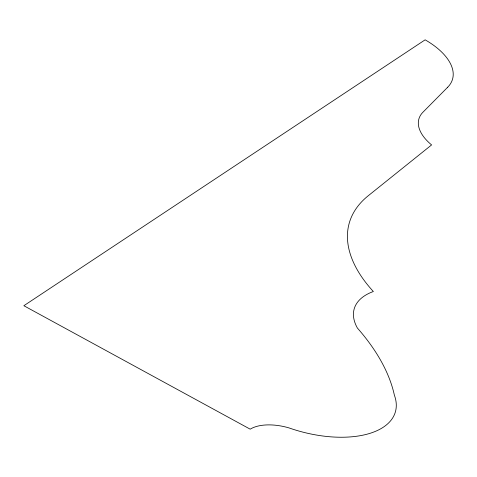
<?xml version="1.0" encoding="UTF-8"?>
<svg xmlns="http://www.w3.org/2000/svg" width="477" height="477" viewBox="0 0 477 477"><rect width="100%" height="100%" fill="white"/><g stroke="black" fill="none" stroke-linecap="round" stroke-linejoin="round"><path stroke-width="0.72" d="M447.7 87.219L422.521 112.655A54.986 28.155 16 0 0 431.602 144.919L368.31 195.701A180.437 92.389 16 0 0 373.348 291.519A74.352 38.071 16 0 0 357.404 328.057A296.587 151.865 16 0 1 394.372 395.159A87.923 45.023 16 0 1 288.901 427.875A40.277 20.624 16 0 0 250.186 429.175L23.85 305.721L425.138 39.829A65.57 33.575 16 0 1 447.7 87.219"/></g></svg>
